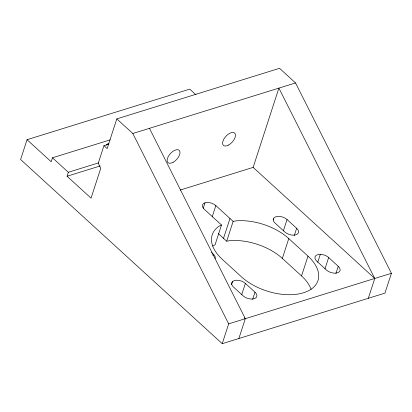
<?xml version="1.0" encoding="UTF-8"?>
<svg xmlns="http://www.w3.org/2000/svg" width="412" height="412" viewBox="0 0 412 412"><rect width="100%" height="100%" fill="white"/><g stroke="black" fill="none" stroke-linecap="round" stroke-linejoin="round"><path stroke-width="0.62" d="M195.921 94.76L189.767 89.136L27.043 139.699L20.6 159.516L222.233 343.68L384.957 293.123L391.4 273.3L295.543 82.936L279.542 68.32L116.812 118.877L107.151 148.603L103.953 145.678L98.272 163.162L100.708 168.431L91.052 198.162L67.053 176.243L68.34 172.278L98.427 162.931M110.2 139.853L52.473 157.786L51.186 161.751L27.043 139.699M203.25 208.215L205.006 202.807A7.957 4.506 18 0 1 215.857 205.598L233.135 221.383L236.287 220.837A45.521 25.781 18 0 1 288.781 238.584L307.985 256.125A45.521 25.781 18 0 1 303.505 292.772A45.521 25.781 18 0 1 241.417 276.807L222.212 259.266A45.521 25.781 18 0 1 219.06 226.188L221.502 224.998L204.223 209.214A7.957 4.506 18 0 1 205.006 202.807M212.149 217.011L215.857 205.598M221.502 224.998L215.064 244.821L212.618 246.01M212.937 255.394L213.323 254.194M223.531 238.311L229.973 218.494M218.355 233.583L226.698 241.205L233.135 221.383M180.137 190.071L253.138 167.39L278.898 88.106L374.755 278.471L368.318 298.293M231.549 284.666L232.528 281.664M222.233 343.68L228.67 323.858L132.813 133.493L116.812 118.877M241.674 294.822L245.382 283.41A8.091 4.583 18 0 0 232.986 281.205L232.069 282.117A8.091 4.583 18 0 0 233.547 287.087L243.147 295.857A8.091 4.583 18 0 0 256.46 297.15L256.872 296.027A8.091 4.583 18 0 0 254.982 292.18L245.382 283.41M273.141 220.008L273.532 218.803M238.872 338.51L245.315 318.687L149.458 128.323M252.638 299.385L254.982 292.18M283.343 230.947L287.051 219.534A8.091 4.583 18 0 0 273.738 218.242L273.326 219.364A8.091 4.583 18 0 0 275.216 223.211L284.816 231.982A8.091 4.583 18 0 0 297.212 234.186L298.128 233.274A8.091 4.583 18 0 0 296.65 228.305L287.051 219.534M311.122 289.363A45.521 25.781 18 0 0 301.543 275.942L282.344 258.406L288.781 238.584M294.307 235.515L296.65 228.305M301.543 275.942L307.985 256.125M317.755 262.202L320.294 254.395M324.95 268.948L328.658 257.536A8.091 4.583 18 0 0 321.262 254.405L319.326 254.379A8.091 4.583 18 0 0 316.823 261.213L326.422 269.984A8.091 4.583 18 0 0 331.778 272.754L333.818 273.115A8.091 4.583 18 0 0 338.257 266.307L328.658 257.536M335.914 273.517L338.257 266.307M132.813 133.493L295.543 82.936M103.953 145.678L108.866 144.154M67.053 176.243L100.214 165.938M228.67 323.858L391.4 273.3M226.698 241.205L229.85 240.66A45.521 25.781 18 0 1 282.344 258.406M253.138 167.39L374.755 278.471M211.495 252.525L213.993 254.807A8.091 4.583 18 0 1 215.121 258.607M244.362 317.822L245.315 318.687M52.473 157.786L68.34 172.278M106.337 145.076A8.343 4.728 18 0 1 108.68 143.479M173.086 162.292A8.343 4.3 -47.6 0 0 179.38 150.498A8.343 4.3 -47.6 0 0 168.22 156.606A8.343 4.3 -47.6 0 0 173.086 162.292M228.562 145.06A8.343 4.3 -47.6 0 0 234.855 133.267A8.343 4.3 -47.6 0 0 223.695 139.369A8.343 4.3 -47.6 0 0 228.562 145.06"/></g></svg>
